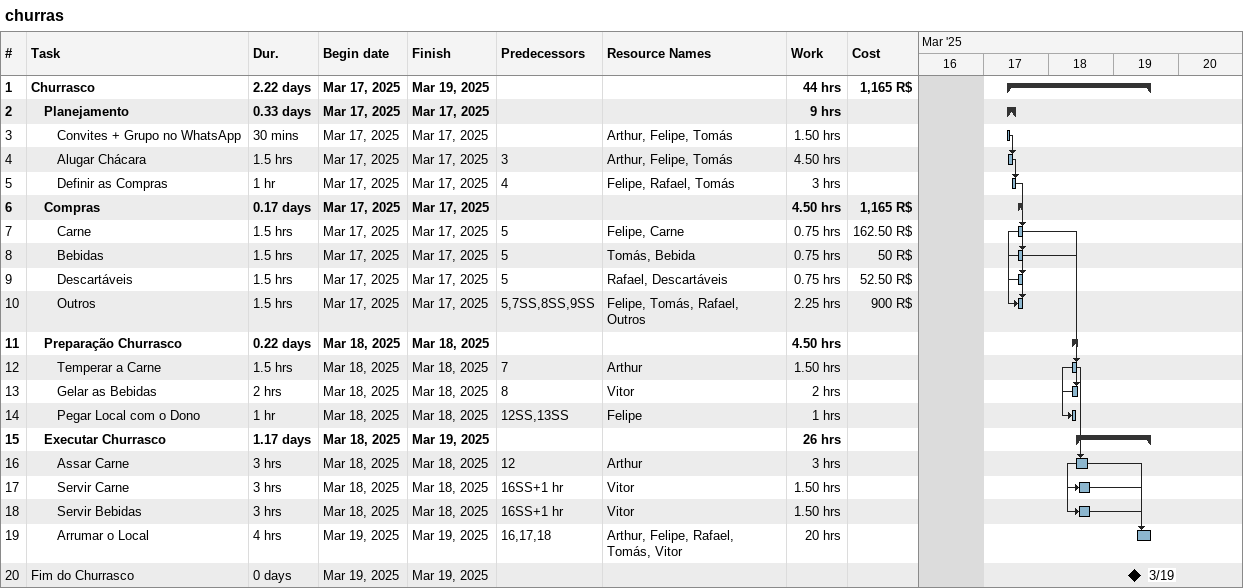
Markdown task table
churras

| ID | Level | Task | Duration | Start | Finish | Predecessors | Resources | Work (h) | Cost (R$) |
|---|---|---|---|---|---|---|---|---|---|
| 1 | 1 | **Churrasco** | 2.22d | 2025-03-17 | 2025-03-19 |  |  | 44 | 1165 |
| 2 | 2 | **Planejamento** | 0.33d | 2025-03-17 | 2025-03-17 |  |  | 9 |  |
| 3 | 3 | Convites + Grupo no WhatsApp | 30min | 2025-03-17 | 2025-03-17 |  | Arthur, Felipe, Tomás | 1.50 |  |
| 4 | 3 | Alugar Chácara | 1.5h | 2025-03-17 | 2025-03-17 | 3 | Arthur, Felipe, Tomás | 4.50 |  |
| 5 | 3 | Definir as Compras | 1h | 2025-03-17 | 2025-03-17 | 4 | Felipe, Rafael, Tomás | 3 |  |
| 6 | 2 | **Compras** | 0.17d | 2025-03-17 | 2025-03-17 |  |  | 4.50 | 1165 |
| 7 | 3 | Carne | 1.5h | 2025-03-17 | 2025-03-17 | 5 | Felipe, Carne | 0.75 | 162.50 |
| 8 | 3 | Bebidas | 1.5h | 2025-03-17 | 2025-03-17 | 5 | Tomás, Bebida | 0.75 | 50 |
| 9 | 3 | Descartáveis | 1.5h | 2025-03-17 | 2025-03-17 | 5 | Rafael, Descartáveis | 0.75 | 52.50 |
| 10 | 3 | Outros | 1.5h | 2025-03-17 | 2025-03-17 | 5, 7SS, 8SS, 9SS | Felipe, Tomás, Rafael, Outros | 2.25 | 900 |
| 11 | 2 | **Preparação Churrasco** | 0.22d | 2025-03-18 | 2025-03-18 |  |  | 4.50 |  |
| 12 | 3 | Temperar a Carne | 1.5h | 2025-03-18 | 2025-03-18 | 7 | Arthur | 1.50 |  |
| 13 | 3 | Gelar as Bebidas | 2h | 2025-03-18 | 2025-03-18 | 8 | Vitor | 2 |  |
| 14 | 3 | Pegar Local com o Dono | 1h | 2025-03-18 | 2025-03-18 | 12SS, 13SS | Felipe | 1 |  |
| 15 | 2 | **Executar Churrasco** | 1.17d | 2025-03-18 | 2025-03-19 |  |  | 26 |  |
| 16 | 3 | Assar Carne | 3h | 2025-03-18 | 2025-03-18 | 12 | Arthur | 3 |  |
| 17 | 3 | Servir Carne | 3h | 2025-03-18 | 2025-03-18 | 16SS+1h | Vitor | 1.50 |  |
| 18 | 3 | Servir Bebidas | 3h | 2025-03-18 | 2025-03-18 | 16SS+1h | Vitor | 1.50 |  |
| 19 | 3 | Arrumar o Local | 4h | 2025-03-19 | 2025-03-19 | 16, 17, 18 | Arthur, Felipe, Rafael, Tomás, Vitor | 20 |  |
| 20 | 1 | Fim do Churrasco | 0d | 2025-03-19 | 2025-03-19 |  |  |  |  |
